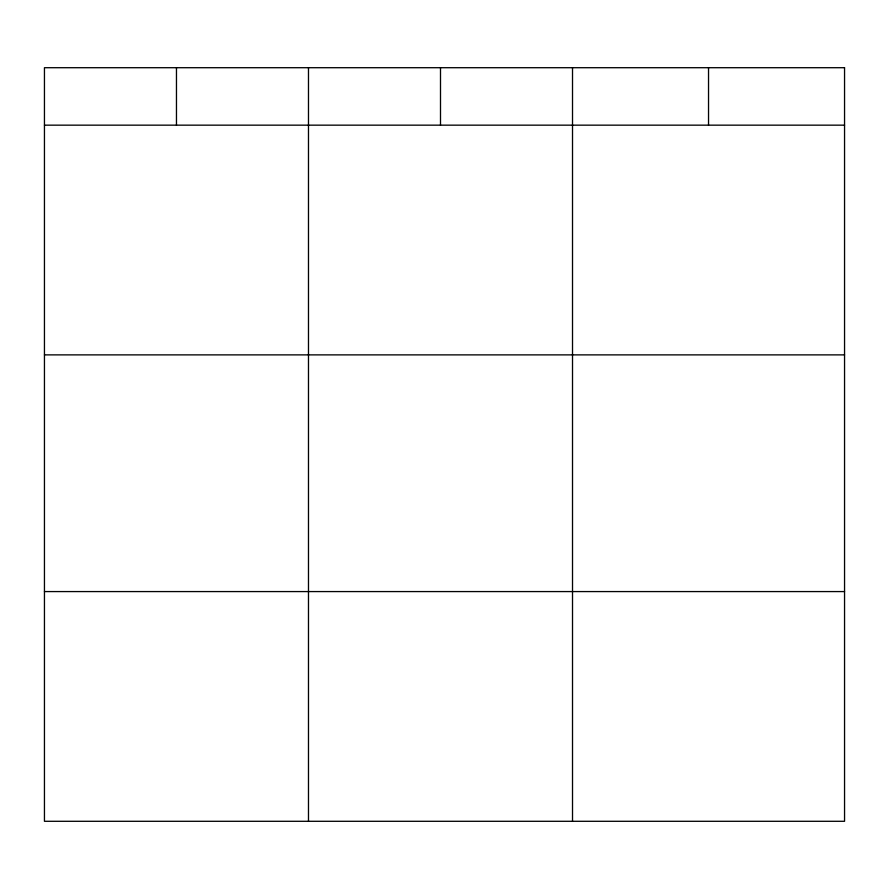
<?xml version="1.0" encoding="UTF-8"?>
<svg xmlns="http://www.w3.org/2000/svg" width="889" height="889" viewBox="0 0 889 889"><rect width="100%" height="100%" fill="white"/><g stroke="black" fill="none" stroke-linecap="round" stroke-linejoin="round"><path stroke-width="1.33" d="M44.45 125.16L844.55 125.16M44.45 354.878L844.55 354.878M44.45 591.574L844.55 591.574M708.533 67.708L708.533 125.16M572.516 67.708L572.516 821.292M440.5 67.708L440.5 125.16M308.483 67.708L308.483 821.292M176.467 67.708L176.467 125.16M844.55 67.708L44.45 67.708L44.45 821.292L844.55 821.292L844.55 67.708"/></g></svg>
